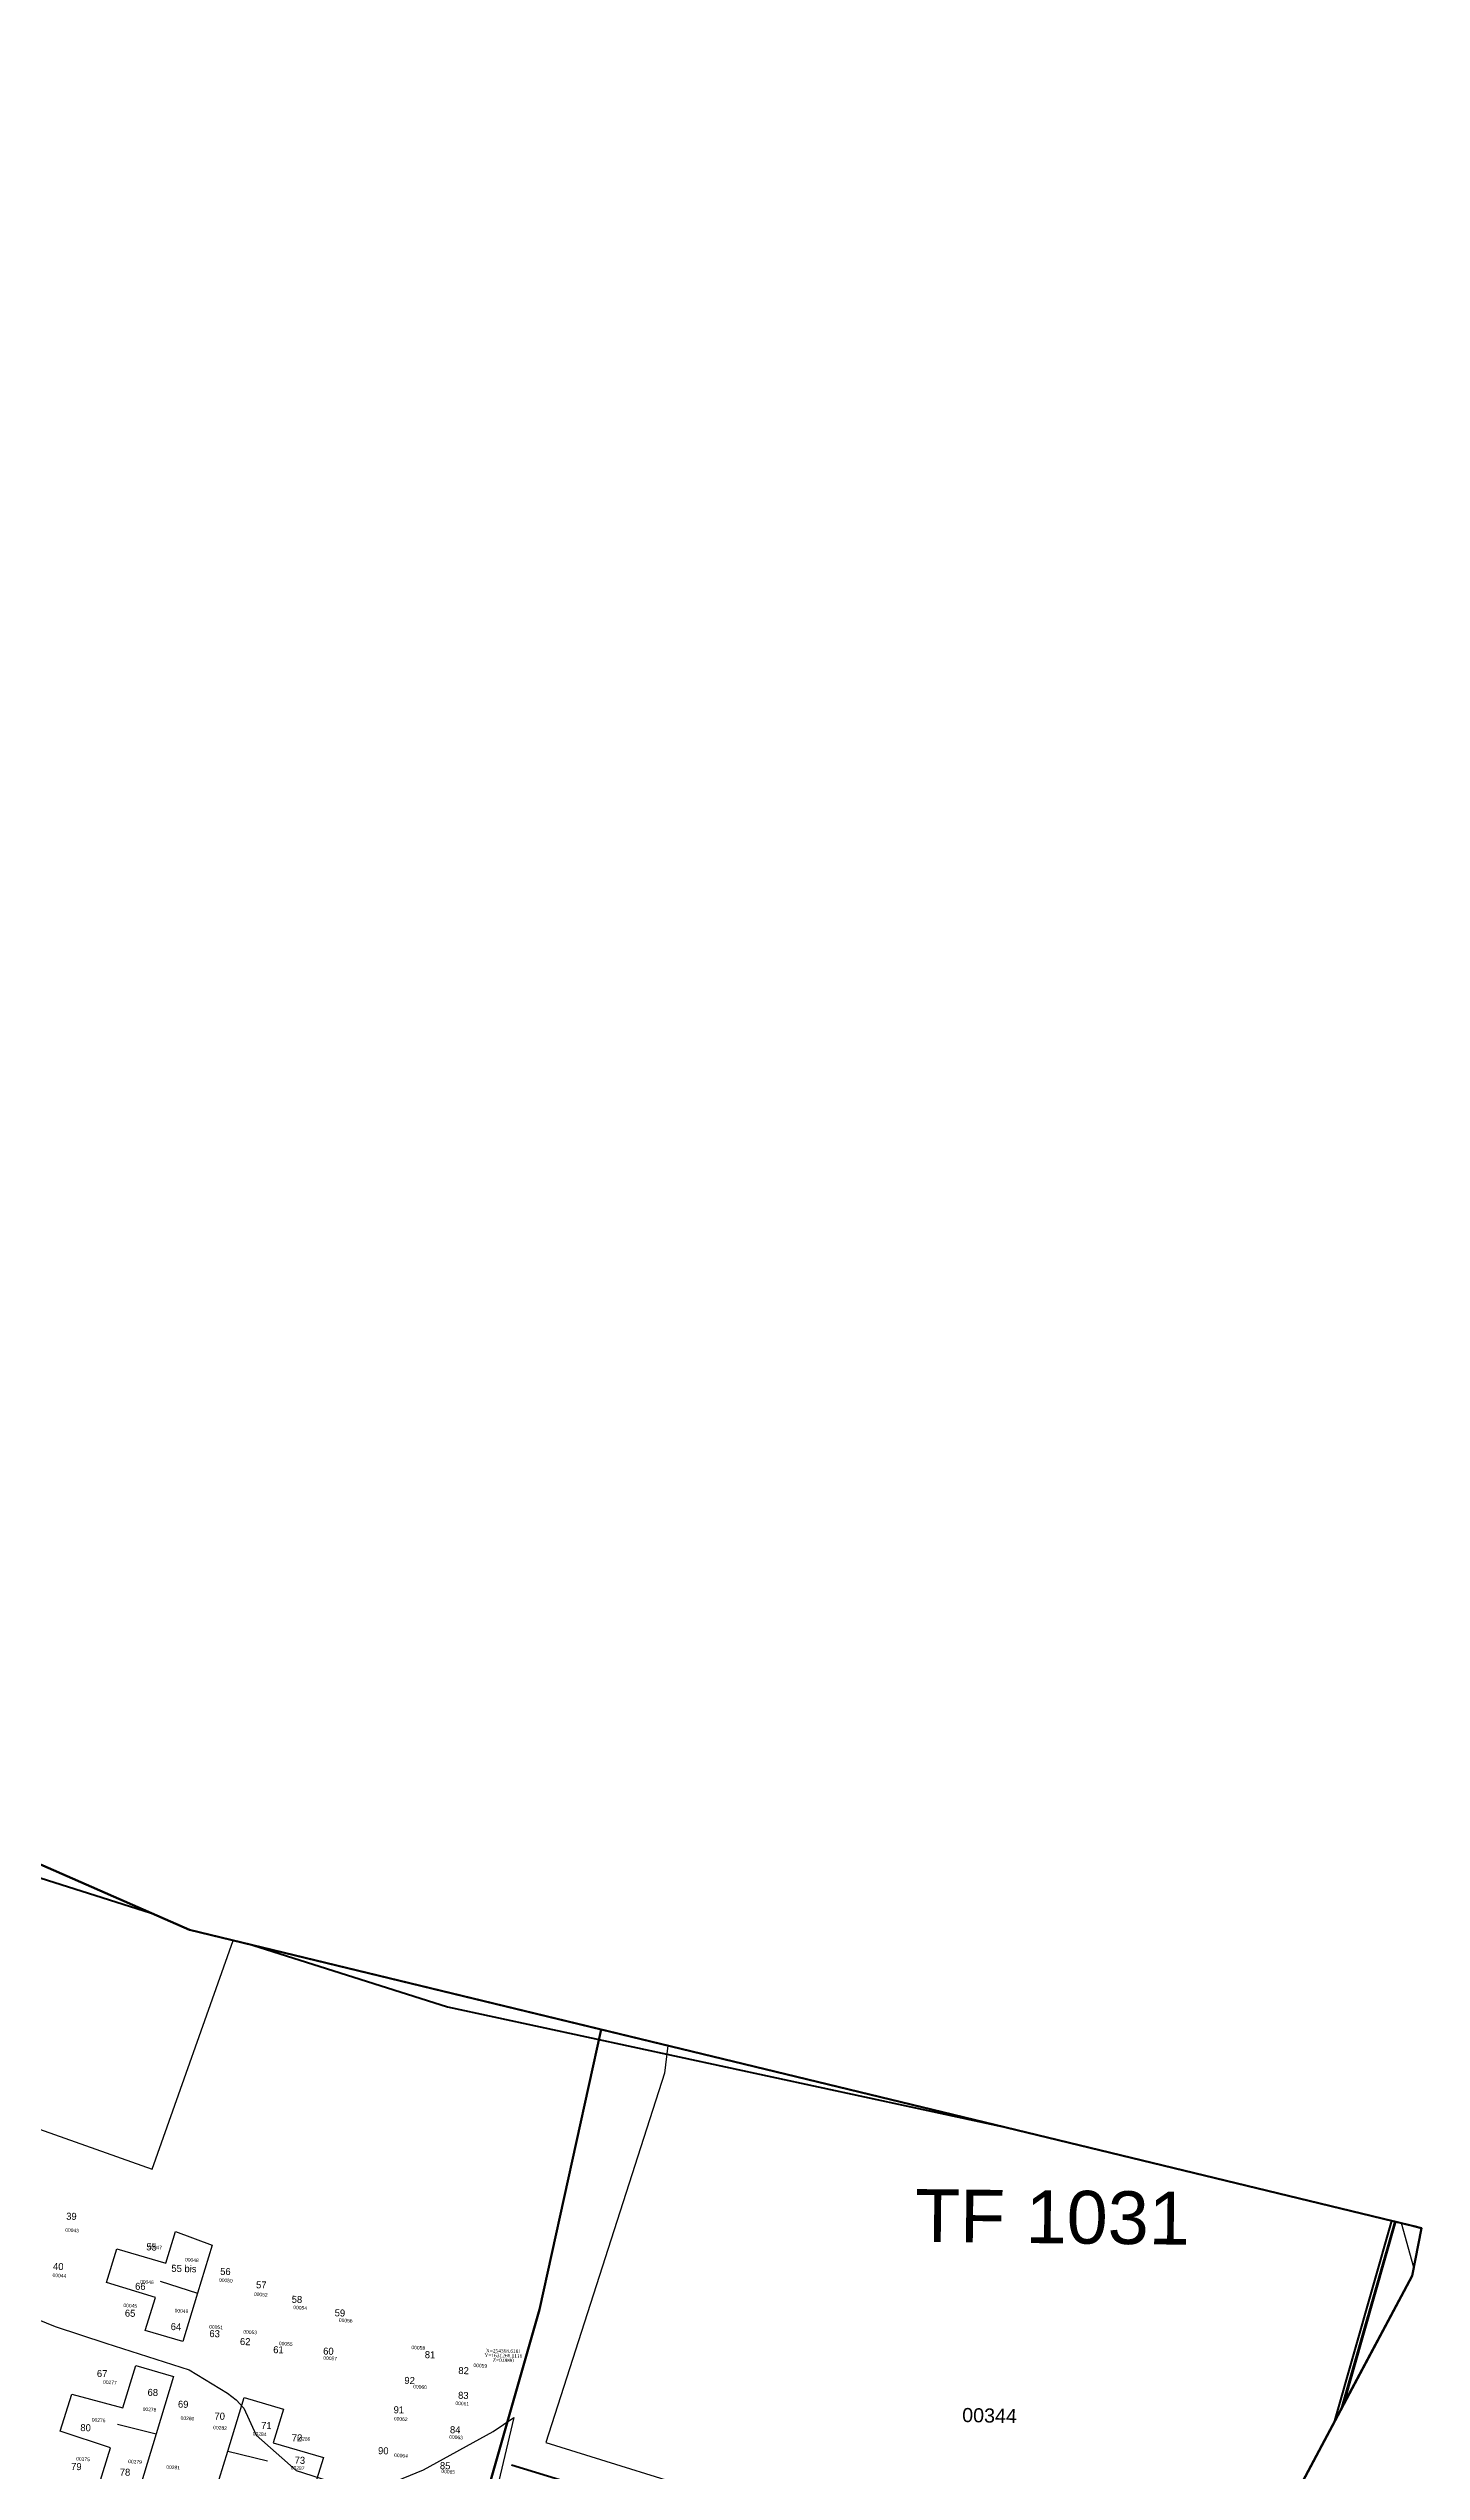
# Model space of a CAD drawing. Header units: metres. Extents: x 0 to 1324930, y 0 to 1631912.
# Drawn here: x 254234 to 254624, y 1631224 to 1631912 of the extents above; entities that cross this region are included whole.
import ezdxf
from ezdxf.enums import TextEntityAlignment as Align

# ---------------------------------------------------------------- set-up
doc = ezdxf.new("R2010")
doc.units = ezdxf.units.M
doc.header["$MEASUREMENT"] = 0
for name, color, linetype, lineweight in [('ASSIETTE IMMAT', 7, 'Continuous', 0), ('Cotation Surface1', 1, 'Continuous', 0), ('Limites des CA Rufisque', 5, 'Continuous', 53), ('limites_communes_2025', 7, 'Continuous', 0), ('Numero_TF', 7, 'Continuous', 0), ('Régularisation', 1, 'Continuous', 40), ('Voirie', 252, 'Continuous', 0)]:
    doc.layers.add(name, color=color, linetype=linetype, lineweight=lineweight)
for name, color, linetype in [('limites_parcelles', 7, 'Continuous'), ('limites_sections', 7, 'Continuous'), ('limites_tf', 7, 'Continuous'), ('numero_lot', 7, 'Continuous'), ('numero_parcelle', 7, 'Continuous')]:
    doc.layers.add(name, color=color, linetype=linetype)
doc.styles.get("Standard").update_dxf_attribs({"font": 'txt.shx'})
doc.styles.add('Style-Arial', font='arial.ttf')
doc.styles.add('Style-Comic Sans MS', font='comic.ttf')
doc.styles.add('Style-Times New Roman', font='times.ttf')

msp = doc.modelspace()

# ---------------------------------------------------------------- linework, layer by layer
at = {"layer": 'ASSIETTE IMMAT', "color": 2, "linetype": 'Continuous', "lineweight": 30, "elevation": 0.00005, "flags": 128}
for points in [[(253886.29869, 1631104.64374), (253995.61139, 1631247.19709), (254072.17838, 1631231.49711), (254102.71394, 1631309.86679), (254130.61601, 1631300.74642), (254177.64604, 1631285.15694), (254226.40478, 1631269.43587), (254236.17734, 1631265.48888), (254250.5905, 1631260.73522), (254274.20978, 1631253.1444), (254285.1648, 1631246.50454), (254287.62741, 1631244.60962), (254289.73449, 1631242.32591), (254293.3179, 1631234.58701), (254304.66344, 1631224.58545), (254318.57396, 1631220.12626)], [(254331.32485, 1631220.91776), (254340.8081, 1631224.73796), (254360.59334, 1631235.69058), (254366.42724, 1631239.59217), (254359.15379, 1631208.87181)]]:
    msp.add_lwpolyline(points, dxfattribs=at)
at = {"layer": 'Limites des CA Rufisque', "color": 1, "linetype": 'Continuous', "lineweight": 70, "extrusion": (4.73613e-08, -2.66677e-08, 1), "elevation": -0.03131, "flags": 128}
msp.add_lwpolyline([(254622, 1631294), (254616.61536, 1631295.30304), (254601.3989, 1631242.04783), (254621.5327, 1631279.8563), (254624.2075, 1631293.4301), (254622, 1631294)], close=True, dxfattribs=at)
at = {"layer": 'limites_communes_2025', "color": 3, "lineweight": 80, "flags": 128}
for points in [[(252710.2872, 1631107.3833), (252982.4701, 1631682.9759), (252993.7572, 1631687.3199), (253010.694, 1631729.9757), (253066.3854, 1631842.8952), (253066.3854, 1631842.8952), (253098.7298, 1631912.4498), (253659.0228, 1631648.0069), (253757.0504, 1631605.0124), (254274.3391, 1631378.1314), (254622, 1631294), (254624.2075, 1631293.4301), (254621.5327, 1631279.8563), (254569.5419, 1631182.2248), (254530.2512, 1631049.2714), (254527.2805, 1631037.9628), (254483.023, 1630869.4867), (254395.3871, 1630569.1026), (254353.2541, 1630409.5098), (254309.9852, 1630253.9323), (254287.3632, 1630130.504), (254273.8695, 1629992.7881), (254275.8538, 1629906.666)], [(254274.3391, 1631378.1314), (253757.0504, 1631605.0124), (253659.0228, 1631648.0069)], [(254622, 1631294), (254274.3391, 1631378.1314)], [(254621.5327, 1631279.8563), (254624.2075, 1631293.4301)], [(254624.2075, 1631293.4301), (254622, 1631294)], [(254569.5419, 1631182.2248), (254621.5327, 1631279.8563)]]:
    msp.add_lwpolyline(points, dxfattribs=at)
at = {"layer": 'limites_parcelles'}
for p, q in [((254267.59056, 1631283.44688), (254270.33825, 1631292.45649)), ((254270.33825, 1631292.45649), (254280.76934, 1631288.56811)), ((254250.77889, 1631277.9529), (254253.6707, 1631287.51145)), ((254253.6707, 1631287.51145), (254267.59056, 1631283.44688)), ((254280.76934, 1631288.56811), (254276.61679, 1631274.91891)), ((254264.64762, 1631273.73871), (254250.77889, 1631277.9529)), ((254266.03233, 1631278.35844), (254276.61679, 1631274.91891)), ((254261.78701, 1631264.33993), (254264.64762, 1631273.73871)), ((254276.61679, 1631274.91891), (254272.45388, 1631261.2198)), ((254272.45388, 1631261.2198), (254261.78701, 1631264.33993)), ((254255.38187, 1631242.35743), (254259.12257, 1631254.42967)), ((254259.12257, 1631254.42967), (254269.81898, 1631251.24931)), ((254269.81898, 1631251.24931), (254264.88717, 1631235.0359)), ((254237.64159, 1631235.72039), (254240.96082, 1631246.26576)), ((254240.96082, 1631246.26576), (254255.38187, 1631242.35743)), ((254285.20031, 1631230.05332), (254289.90469, 1631245.27842)), ((254289.90469, 1631245.27842), (254301.06004, 1631241.95461)), ((254253.94716, 1631237.73807), (254264.88717, 1631235.0359)), ((254301.06004, 1631241.95461), (254298.07853, 1631232.43673)), ((254251.86679, 1631231.03351), (254237.64159, 1631235.72039)), ((254248.55636, 1631220.32808), (254251.86679, 1631231.03351)), ((254264.88717, 1631235.0359), (254259.77034, 1631218.15386)), ((254280.28105, 1631214.17982), (254285.20031, 1631230.05332)), ((254285.20031, 1631230.05332), (254296.45985, 1631227.28875)), ((254298.07853, 1631232.43673), (254312.38733, 1631228.22924)), ((254312.38733, 1631228.22924), (254309.50702, 1631218.87061))]:
    msp.add_line(p, q, dxfattribs=at)
at = {"layer": 'limites_sections', "color": 112, "linetype": 'Continuous', "lineweight": 40, "flags": 128}
for points in [[(253674.5907, 1631377.4081), (253696.53778, 1631631.55299), (253757.0504, 1631605.0124), (254274.3391, 1631378.1314), (254391.23009, 1631349.84463), (254373.7007, 1631270.31254), (254242.09831, 1630809.46707), (253976.91465, 1630881.7928), (253928.21617, 1630961.4925), (253736.80282, 1630938.19152), (253609.69659, 1630931.39724), (253609.13338, 1630987.02081), (253623.83294, 1631051.57557), (253646.24496, 1631234.3197), (253674.5907, 1631377.4081)], [(254391.23031, 1631349.84458), (254616.78469, 1631295.26207), (254601.91905, 1631243.02459), (254569.5419, 1631182.2248), (254530.2512, 1631049.2714), (254527.2805, 1631037.9628), (254483.023, 1630869.4867), (254450.47436, 1630757.92176), (254242.09831, 1630809.46707), (254373.7007, 1631270.31254), (254391.23031, 1631349.84458)], [(254615.76482, 1631295.50887), (254622, 1631294), (254624.2075, 1631293.4301), (254621.5327, 1631279.8563), (254599.62289, 1631238.71273), (254615.76482, 1631295.50887)]]:
    msp.add_lwpolyline(points, close=True, dxfattribs=at)
at = {"layer": 'limites_tf', "color": 5, "linetype": 'Continuous', "lineweight": 30, "flags": 128}
msp.add_lwpolyline([(254274.3391, 1631378.1314), (254094.97659, 1631456.79917), (254025.54142, 1631439.00818), (253929.86455, 1631439.79262), (253905.63554, 1631445.95606), (253905.63226, 1631445.9569), (253818.46188, 1631410.54391), (253674.27791, 1631258.40656), (253665.39446, 1631185.37207), (253745.9845, 1631186.0244), (253792.46809, 1631183.4664), (253798.24587, 1631304.46971), (253966.13604, 1631327.31189), (253984.26304, 1631250.78612), (254072.17321, 1631231.50437), (254122.35522, 1631360.28414), (254263.72559, 1631310.14601), (254286.77006, 1631375.1232), (254274.3391, 1631378.1314)], close=True, dxfattribs=at)
at = {"layer": 'limites_tf', "color": 5, "linetype": 'Continuous', "lineweight": 30, "elevation": 0, "flags": 128}
msp.add_lwpolyline([(254621.99607, 1631282.20776), (254618.47374, 1631294.85333), (254410.19218, 1631345.25595), (254409.20466, 1631337.4206), (254375.50092, 1631232.52887), (254427.86268, 1631216.23791), (254463.6026, 1631205.57188), (254507.81078, 1631175.65582), (254568.91369, 1631180.09906), (254569.5419, 1631182.2248), (254621.5327, 1631279.8563), (254621.99607, 1631282.20776)], close=True, dxfattribs=at)
at = {"layer": 'Régularisation', "color": 4, "linetype": 'Continuous', "lineweight": 40, "flags": 128}
msp.add_lwpolyline([(254365.76818, 1631226.15964), (254472.63921, 1631193.48295), (254565.6918, 1631169.19667)], dxfattribs=at)
at = {"layer": 'voirie', "color": 7, "linetype": 'Continuous', "lineweight": 80, "flags": 128}
for points in [[(253698.51917, 1631630.68396), (253845.4525, 1631546.72205), (254110.96232, 1631431.283), (254263.23664, 1631383.0009)], [(254292.30926, 1631373.78275), (254347.61237, 1631356.24762), (254505.45153, 1631322.20388)]]:
    msp.add_lwpolyline(points, dxfattribs=at)

# ---------------------------------------------------------------- texts
at = {"layer": 'Cotation Surface1', "color": 7, "linetype": 'Continuous', "lineweight": 0, "insert": (254363.49375, 1631257.1998), "char_height": 1, "attachment_point": 5, "rotation": 358.76810329, "line_spacing_factor": 0.790495, "style": 'Style-Times New Roman'}
msp.add_mtext('X=254368.6181^JY=1631266.1116^JZ=0.0000', dxfattribs=at)
at = {"layer": 'numero_lot', "color": 7, "lineweight": 0, "style": 'Style-Comic Sans MS'}
for s, p in [('39', (254240.81772, 1631296.77022)), ('40', (254237.08374, 1631282.53326)), ('55 bis', (254272.77656, 1631281.92138))]:
    msp.add_text(s, height=1.999996, rotation=358.57, dxfattribs=at).set_placement(p, align=Align.MIDDLE_CENTER)
at = {"layer": 'numero_lot', "color": 7, "lineweight": 0, "char_height": 1.999996, "attachment_point": 5, "rotation": 358.56997871, "line_spacing_factor": 0.6}
for s, insert in [('\\fComic Sans MS|b0|i0|c00|p71;55', (254263.58849, 1631288.04321)), ('\\fComic Sans MS|b0|i0|c00|p71;66', (254260.38957, 1631276.85083)), ('\\fComic Sans MS|b0|i0|c00|p71;56', (254284.54742, 1631281.08565)), ('\\fComic Sans MS|b0|i0|c00|p71;57', (254294.72886, 1631277.27127)), ('\\fComic Sans MS|b0|i0|c00|p71;65', (254257.48098, 1631269.2318)), ('\\fComic Sans MS|b0|i0|c00|p71;58', (254304.86008, 1631273.14884)), ('\\fComic Sans MS|b0|i0|c00|p71;59', (254317.06242, 1631269.31038)), ('\\fComic Sans MS|b0|i0|c00|p71;64', (254270.50382, 1631265.40852)), ('\\fComic Sans MS|b0|i0|c00|p71;63', (254281.48774, 1631263.42213)), ('\\fComic Sans MS|b0|i0|c00|p71;62', (254290.16196, 1631261.1651)), ('\\fComic Sans MS|b0|i0|c00|p71;61', (254299.61012, 1631258.86437)), ('\\fComic Sans MS|b0|i0|c00|p71;60', (254313.79273, 1631258.44293)), ('\\fComic Sans MS|b0|i0|c00|p71;81', (254342.65271, 1631257.43678)), ('\\fComic Sans MS|b0|i0|c00|p71;67', (254249.54023, 1631252.08758)), ('\\fComic Sans MS|b0|i0|c00|p71;92', (254336.8534, 1631250.12377)), ('\\fComic Sans MS|b0|i0|c00|p71;82', (254352.17958, 1631252.93434)), ('\\fComic Sans MS|b0|i0|c00|p71;68', (254263.92779, 1631246.73615)), ('\\fComic Sans MS|b0|i0|c00|p71;69', (254272.55871, 1631243.37123)), ('\\fComic Sans MS|b0|i0|c00|p71;91', (254333.79457, 1631241.79144)), ('\\fComic Sans MS|b0|i0|c00|p71;83', (254352.10559, 1631245.89136)), ('\\fComic Sans MS|b0|i0|c00|p71;80', (254244.84722, 1631236.72473)), ('\\fComic Sans MS|b0|i0|c00|p71;70', (254282.92269, 1631239.98811)), ('\\fComic Sans MS|b0|i0|c00|p71;71', (254296.18321, 1631237.34496)), ('\\fComic Sans MS|b0|i0|c00|p71;84', (254349.80198, 1631236.12034)), ('\\fComic Sans MS|b0|i0|c00|p71;72', (254304.88863, 1631233.86483)), ('\\fComic Sans MS|b0|i0|c00|p71;90', (254329.38063, 1631230.17158)), ('\\fComic Sans MS|b0|i0|c00|p71;79', (254242.21584, 1631225.68361)), ('\\fComic Sans MS|b0|i0|c00|p71;78', (254256.03371, 1631224.09196)), ('\\fComic Sans MS|b0|i0|c00|p71;73', (254305.68507, 1631227.46957)), ('\\fComic Sans MS|b0|i0|c00|p71;85', (254346.94357, 1631225.9149))]:
    msp.add_mtext(s, dxfattribs=dict(at, insert=insert))
at = {"layer": 'numero_parcelle', "color": 5, "lineweight": 0, "style": 'Style-Arial'}
for s, height, rotation, p in [('00043', 1, 356.57, (254239.09848, 1631293.41723)), ('00047', 1, 356.57, (254262.70239, 1631288.60288)), ('00048', 1, 356.57, (254273.10806, 1631284.97444)), ('00044', 1, 356.57, (254235.49855, 1631280.55459)), ('00046', 1, 356.57, (254260.34003, 1631278.7286)), ('00050', 1, 356.57, (254282.76781, 1631279.17551)), ('00045', 1, 356.57, (254255.6259, 1631272.00004)), ('00049', 1, 356.57, (254270.16281, 1631270.51239)), ('00052', 1, 356.57, (254292.68911, 1631275.17177)), ('00054', 1, 356.57, (254303.85722, 1631271.42059)), ('00051', 1, 356.57, (254279.97174, 1631265.91813)), ('00053', 1, 356.57, (254289.66251, 1631264.48981)), ('00056', 1, 356.57, (254316.80332, 1631267.79397)), ('00055', 1, 356.57, (254299.77977, 1631261.18683)), ('00057', 1, 356.57, (254312.38685, 1631257.04122)), ('00058', 1, 356.57, (254337.40766, 1631260.05352)), ('00277', 1, 356.57, (254249.83676, 1631250.22655)), ('00059', 1, 356.57, (254355.02092, 1631254.98668)), ('00060', 1, 356.57, (254337.91989, 1631248.93314)), ('00061', 1, 356.57, (254349.89542, 1631244.2042)), ('00276', 1, 356.57, (254246.63413, 1631239.49736)), ('00278', 1, 356.57, (254261.09619, 1631242.54059)), ('00280', 1, 356.57, (254271.85622, 1631240.00807)), ('00282', 1, 356.57, (254281.1236, 1631237.29535)), ('00062', 1, 356.57, (254332.42322, 1631239.82455)), ('00344', 4, 358.71413, (254493.81812, 1631242.36162)), ('00284', 1, 356.57, (254292.33464, 1631235.54477)), ('00286', 1, 356.57, (254304.8017, 1631234.20044)), ('00064', 1, 356.57, (254332.50792, 1631229.43764)), ('00063', 1, 356.57, (254348.14314, 1631234.63525)), ('00275', 1, 356.57, (254242.19925, 1631228.43753)), ('00279', 1, 356.57, (254256.97278, 1631227.68689)), ('00281', 1, 356.57, (254267.78918, 1631226.09479)), ('00287', 1, 356.57, (254303.1496, 1631225.90154)), ('00065', 1, 356.57, (254345.90697, 1631224.85934))]:
    msp.add_text(s, height=height, rotation=rotation, dxfattribs=at).set_placement(p, align=Align.TOP_LEFT)
at = {"layer": 'numero_tf', "color": 4, "linetype": 'Continuous', "lineweight": 0, "style": 'Style-Arial'}
msp.add_text('TF 1031', height=15, rotation=359.3981, dxfattribs=at).set_placement((254480.30642, 1631289.51158))

doc.saveas('drawing.dxf')
